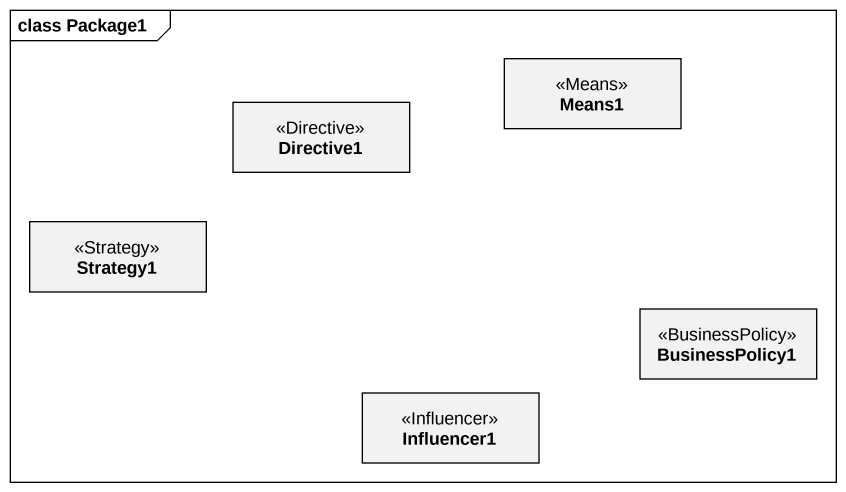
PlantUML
@startuml
mainframe class Package1
hide circle
hide empty members
class Means1 <<Means>>
class Directive1 <<Directive>>
class Strategy1 <<Strategy>>
class BusinessPolicy1 <<BusinessPolicy>>
class Influencer1 <<Influencer>>
@enduml
